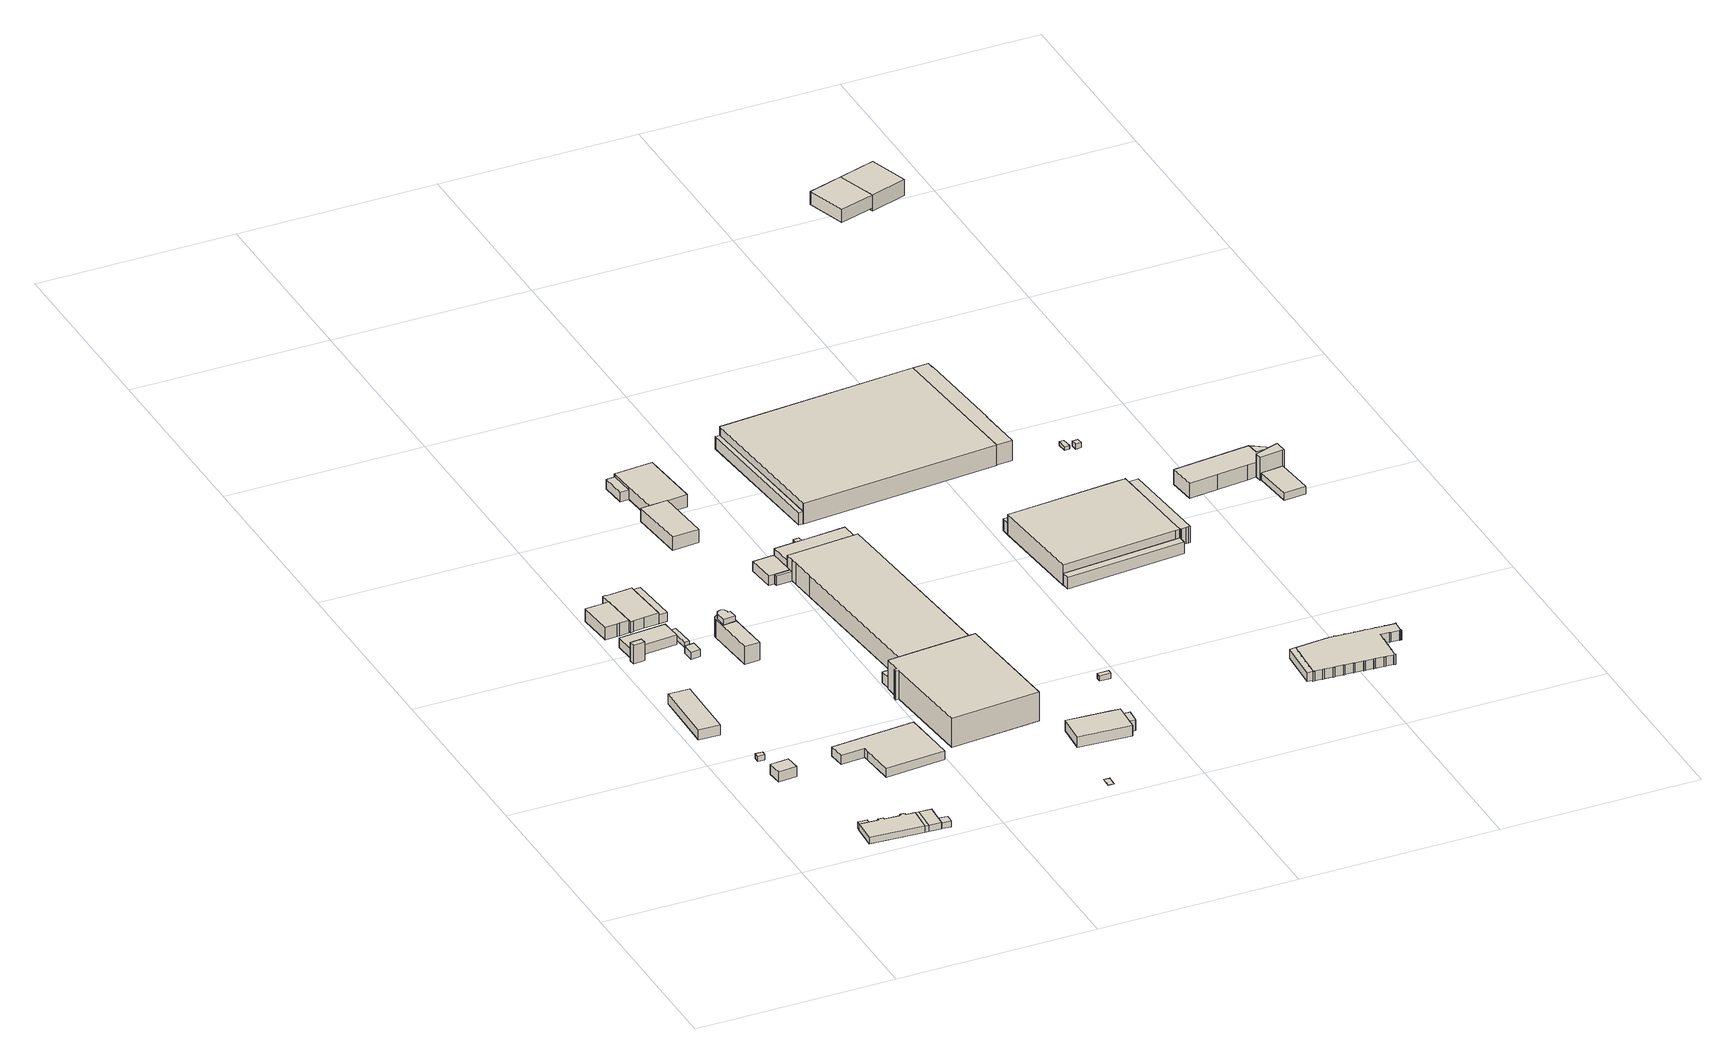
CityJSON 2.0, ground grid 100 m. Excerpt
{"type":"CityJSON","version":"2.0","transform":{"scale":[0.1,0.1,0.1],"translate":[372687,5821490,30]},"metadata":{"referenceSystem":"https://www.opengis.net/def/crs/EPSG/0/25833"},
"CityObjects":{
"building1":{"type":"Building","attributes":{"Gemeindeschluessel":"11000005","BezugspunktDach":"2200","function":"31001_2463","measuredHeight":5.26,"storeysAboveGround":1},"address":[{"country":"Germany","locality":"Berlin","thoroughfareNumber":"11 (2)","thoroughfareName":"An der Spitze"}],"geometry":[{"type":"Solid","lod":"1","boundaries":[[[[0,1,2,3]],[[4,5,6,7]],[[4,7,3,2]],[[5,4,2,1]],[[6,5,1,0]],[[7,6,0,3]]]]}]},
"building2":{"type":"Building","attributes":{"Gemeindeschluessel":"11000005","BezugspunktDach":"2200","function":"31001_2520","measuredHeight":2.74,"storeysAboveGround":1},"address":[{"country":"Germany","locality":"Berlin","thoroughfareNumber":"9 (4)","thoroughfareName":"An der Spitze"}],"geometry":[{"type":"Solid","lod":"1","boundaries":[[[[8,9,10,11]],[[12,13,14,15]],[[12,15,11,10]],[[13,12,10,9]],[[14,13,9,8]],[[15,14,8,11]]]]}]},
"building3":{"type":"Building","attributes":{"Gemeindeschluessel":"11000005","BezugspunktDach":"2200","function":"31001_2463","measuredHeight":5.97,"storeysAboveGround":1},"address":[{"country":"Germany","locality":"Berlin","thoroughfareNumber":"9 (1)","thoroughfareName":"An der Spitze"}],"geometry":[{"type":"Solid","lod":"1","boundaries":[[[[16,17,18,19,20]],[[21,22,23,24,25]],[[21,25,20,19]],[[22,21,19,18]],[[23,22,18,17]],[[24,23,17,16]],[[25,24,16,20]]]]}]},
"building4":{"type":"Building","attributes":{"Gemeindeschluessel":"11000005","BezugspunktDach":"2200","function":"31001_2081","measuredHeight":3.27,"storeysAboveGround":1},"address":[{"country":"Germany","locality":"Berlin","thoroughfareNumber":"666","thoroughfareName":"Heerstraße"}],"geometry":[{"type":"Solid","lod":"1","boundaries":[[[[26,27,28,29,30,31,32,33,34,35,36,37,38,39,40,41]],[[42,43,44,45,46,47,48,49,50,51,52,53,54,55,56,57]],[[42,57,41,40]],[[43,42,40,39]],[[44,43,39,38]],[[45,44,38,37]],[[46,45,37,36]],[[47,46,36,35]],[[48,47,35,34]],[[49,48,34,33]],[[50,49,33,32]],[[51,50,32,31]],[[52,51,31,30]],[[53,52,30,29]],[[54,53,29,28]],[[55,54,28,27]],[[56,55,27,26]],[[57,56,26,41]]]]}]},
"building5":{"type":"Building","attributes":{"Gemeindeschluessel":"11000005","BezugspunktDach":"2200","function":"51009_1610","measuredHeight":3.27,"storeysAboveGround":0},"address":[{"country":"Germany","locality":"Berlin"}],"geometry":[{"type":"Solid","lod":"1","boundaries":[[[[58,26,27,28,29,30,31,32,33,34,35,36,37,38,39,59,60,61,62,40,41]],[[42,63,64,65,66,43,44,45,46,47,48,49,50,51,52,53,54,55,56,67,57]],[[42,57,41,40]],[[63,42,40,62]],[[64,63,62,61]],[[65,64,61,60]],[[66,65,60,59]],[[43,66,59,39]],[[44,43,39,38]],[[45,44,38,37]],[[46,45,37,36]],[[47,46,36,35]],[[48,47,35,34]],[[49,48,34,33]],[[50,49,33,32]],[[51,50,32,31]],[[52,51,31,30]],[[53,52,30,29]],[[54,53,29,28]],[[55,54,28,27]],[[56,55,27,26]],[[67,56,26,58]],[[57,67,58,41]]]]}]},
"building6":{"type":"Building","attributes":{"Gemeindeschluessel":"11000005","BezugspunktDach":"2200","function":"51009_1610","measuredHeight":9.81,"storeysAboveGround":0},"address":[{"country":"Germany","locality":"Berlin"}],"geometry":[{"type":"Solid","lod":"1","boundaries":[[[[68,69,70,71]],[[72,73,74,75]],[[72,75,71,70]],[[73,72,70,69]],[[74,73,69,68]],[[75,74,68,71]]]]}]},
"building7":{"type":"Building","attributes":{"Gemeindeschluessel":"11000005","BezugspunktDach":"2200","function":"51009_1610","measuredHeight":3.3,"storeysAboveGround":0},"address":[{"country":"Germany","locality":"Berlin"}],"geometry":[{"type":"Solid","lod":"1","boundaries":[[[[76,77,27,26]],[[55,78,79,56]],[[55,56,26,27]],[[78,55,27,77]],[[79,78,77,76]],[[56,79,76,26]]]]}]},
"building8":{"type":"Building","attributes":{"Gemeindeschluessel":"11000005","BezugspunktDach":"2200","function":"31001_2141","measuredHeight":3.3,"storeysAboveGround":1},"address":[{"country":"Germany","locality":"Berlin","thoroughfareNumber":"666 (1)","thoroughfareName":"Heerstraße"}],"geometry":[{"type":"Solid","lod":"1","boundaries":[[[[80,81,77,76]],[[78,82,83,79]],[[78,79,76,77]],[[82,78,77,81]],[[83,82,81,80]],[[79,83,80,76]]]]}]},
"building9":{"type":"Building","attributes":{"Gemeindeschluessel":"11000005","BezugspunktDach":"2200","function":"31001_2080","measuredHeight":3.04,"storeysAboveGround":1},"address":[{"country":"Germany","locality":"Berlin","thoroughfareNumber":"666 (2)","thoroughfareName":"Heerstraße"}],"geometry":[{"type":"Solid","lod":"1","boundaries":[[[[84,85,86,87]],[[88,89,90,91]],[[88,91,87,86]],[[89,88,86,85]],[[90,89,85,84]],[[91,90,84,87]]]]}]},
"building10":{"type":"Building","attributes":{"Gemeindeschluessel":"11000005","BezugspunktDach":"2200","function":"51009_1610","measuredHeight":7.54,"storeysAboveGround":0},"address":[{"country":"Germany","locality":"Berlin"}],"geometry":[{"type":"Solid","lod":"1","boundaries":[[[[92,93,94,95,96,97,98,99]],[[100,101,102,103,104,105,106,107]],[[100,107,99,98]],[[101,100,98,97]],[[102,101,97,96]],[[103,102,96,95]],[[104,103,95,94]],[[105,104,94,93]],[[106,105,93,92]],[[107,106,92,99]]]]}]},
"building11":{"type":"Building","attributes":{"Gemeindeschluessel":"11000005","BezugspunktDach":"2200","function":"31001_2100","measuredHeight":5.57,"storeysAboveGround":1},"address":[{"country":"Germany","locality":"Berlin","thoroughfareNumber":"33 (13)","thoroughfareName":"Am Zeppelinpark"}],"geometry":[{"type":"Solid","lod":"1","boundaries":[[[[108,109,110,111,112]],[[113,114,115,116,117]],[[113,117,112,111]],[[114,113,111,110]],[[115,114,110,109]],[[116,115,109,108]],[[117,116,108,112]]]]}]},
"building12":{"type":"Building","attributes":{"Gemeindeschluessel":"11000005","BezugspunktDach":"2200","function":"31001_2100","measuredHeight":3.74,"storeysAboveGround":1},"address":[{"country":"Germany","locality":"Berlin","thoroughfareNumber":"33 (1)","thoroughfareName":"Am Zeppelinpark"}],"geometry":[{"type":"Solid","lod":"1","boundaries":[[[[118,119,120,121]],[[122,123,124,125]],[[122,125,121,120]],[[123,122,120,119]],[[124,123,119,118]],[[125,124,118,121]]]]}]},
"building13":{"type":"Building","attributes":{"Gemeindeschluessel":"11000005","BezugspunktDach":"2200","function":"31001_2143","measuredHeight":6.72,"storeysAboveGround":1},"address":[{"country":"Germany","locality":"Berlin","thoroughfareNumber":"33 (2)","thoroughfareName":"Am Zeppelinpark"}],"geometry":[{"type":"Solid","lod":"1","boundaries":[[[[126,127,128,129,130,131,132,133,134,135,136,137]],[[138,139,140,141,142,143,144,145,146,147,148,149]],[[138,149,137,136]],[[139,138,136,135]],[[140,139,135,134]],[[141,140,134,133]],[[142,141,133,132]],[[143,142,132,131]],[[144,143,131,130]],[[145,144,130,129]],[[146,145,129,128]],[[147,146,128,127]],[[148,147,127,126]],[[149,148,126,137]]]]}]},
"building14":{"type":"Building","attributes":{"Gemeindeschluessel":"11000005","BezugspunktDach":"2200","function":"31001_2100","measuredHeight":2.85,"storeysAboveGround":1},"address":[{"country":"Germany","locality":"Berlin","thoroughfareNumber":"33 (7)","thoroughfareName":"Am Zeppelinpark"}],"geometry":[{"type":"Solid","lod":"1","boundaries":[[[[150,151,152,153]],[[154,155,156,157]],[[154,157,153,152]],[[155,154,152,151]],[[156,155,151,150]],[[157,156,150,153]]]]}]},
"building15":{"type":"Building","attributes":{"Gemeindeschluessel":"11000005","BezugspunktDach":"2200","function":"31001_2120","measuredHeight":4.64,"storeysAboveGround":1},"address":[{"country":"Germany","locality":"Berlin","thoroughfareNumber":"180","thoroughfareName":"Nennhauser Damm"}],"geometry":[{"type":"Solid","lod":"1","boundaries":[[[[158,159,160,161,162,163,164,165]],[[166,167,168,169,170,171,172,173]],[[166,173,165,164]],[[167,166,164,163]],[[168,167,163,162]],[[169,168,162,161]],[[170,169,161,160]],[[171,170,160,159]],[[172,171,159,158]],[[173,172,158,165]]]]}]},
"building16":{"type":"Building","attributes":{"Gemeindeschluessel":"11000005","BezugspunktDach":"2200","function":"51009_1610","measuredHeight":4.72,"storeysAboveGround":0},"address":[{"country":"Germany","locality":"Berlin"}],"geometry":[{"type":"Solid","lod":"1","boundaries":[[[[174,175,176,177]],[[178,179,142,141]],[[178,141,177,176]],[[179,178,176,175]],[[142,179,175,174]],[[141,142,174,177]]]]}]},
"building17":{"type":"Building","attributes":{"Gemeindeschluessel":"11000005","function":"31001_9998"},"address":[{"country":"Germany","locality":"Berlin","thoroughfareNumber":"27","thoroughfareName":"Am Zeppelinpark"}],"children":["building17-1","building17-2"]},
"building17-1":{"type":"BuildingPart","attributes":{"BezugspunktDach":"2200","measuredHeight":12.29,"storeysAboveGround":4},"parents":["building17"],"geometry":[{"type":"MultiSurface","lod":"1","boundaries":[[[180,181,182,183,184,185,186,187,188,189,190,191,192,193,194,195,196,197,198]],[[199,200,201,202,203,204,205,206,207,208,209,210,211,212,213,214,215,216,217]],[[218,219,220,217,198,197]],[[200,221,219,197,196]],[[222,221,196,195]],[[223,222,195,194]],[[224,223,194,193]],[[225,224,203,193,192]],[[226,225,227,192,191]],[[228,226,191,190]],[[229,228,190,189]],[[230,231,229,232,189,188]],[[233,231,188,187]],[[234,233,187,186]],[[235,234,186,185]],[[212,236,235,185,184]],[[237,236,184,183]],[[238,237,239,183,182]],[[215,240,238,241,182,181]],[[242,240,215,181,180]],[[220,242,216,180,198]],[[199,217,220,219,218]],[[199,219,221,200]],[[201,200,221,222]],[[202,201,222,223]],[[203,202,223,224]],[[204,203,224,225]],[[243,205,204,227,225,226]],[[206,205,244,226,228]],[[207,206,245,228,229]],[[208,207,232,229,231,230]],[[209,208,246,231,233]],[[210,209,233,234]],[[211,210,234,235]],[[211,247,235,236,212]],[[213,212,236,237]],[[214,213,239,237,238]],[[214,241,238,240,215]],[[216,215,240,242]],[[217,216,242,220]]]}]},
"building17-2":{"type":"BuildingPart","attributes":{"BezugspunktDach":"2200","measuredHeight":9.55,"storeysAboveGround":4},"parents":["building17"],"geometry":[{"type":"MultiSurface","lod":"1","boundaries":[[[248,249,250,251,252,253,254,255,256,257,258,259,260,261,262,263,264,265,266,267,268,269,270],[240,242,220,219,221,222,223,224,225,226,228,229,231,233,234,235,236,237,238]],[[271,272,273,274,275,276,277,278,279,280,281,282,283,284,285,286,287,288,289,290,291,292,293],[213,212,211,210,209,208,207,206,205,204,203,202,201,200,199,217,216,215,214]],[[271,293,270,269]],[[272,271,269,268]],[[273,272,268,267]],[[274,273,267,266]],[[275,274,266,265]],[[276,275,265,264]],[[277,276,264,263]],[[278,277,263,262]],[[279,278,262,261]],[[280,279,261,260]],[[281,280,260,259]],[[282,281,259,258]],[[283,282,258,257]],[[284,283,257,256]],[[285,284,256,255]],[[286,285,255,254]],[[287,286,254,253]],[[288,287,253,252]],[[289,288,252,251]],[[290,289,251,250]],[[291,290,250,249]],[[292,291,249,248]],[[293,292,248,270]],[[213,214,213,294]],[[212,236,212,211]],[[210,211,235,211,210,295]],[[210,234,210,209]],[[209,296,209,208]],[[205,206,205,226]],[[202,203,202,223]],[[200,201,222,201,200,221]],[[217,199,219,199,217,220]],[[217,220,217,216]],[[216,242,216,215]],[[215,240,215,214]],[[294,213,214,297,238,237]],[[212,213,237,236]],[[211,212,236,235]],[[295,210,211,235,234]],[[209,210,234,233]],[[208,209,296,233,231]],[[207,208,231,229]],[[206,207,229,228]],[[228,226,205,206]],[[204,205,226,225]],[[203,204,225,224]],[[224,223,202,203]],[[201,202,223,222]],[[199,200,221,219]],[[216,217,220,242]],[[215,216,242,240]],[[215,240,238,214]]]}]},
"building18":{"type":"Building","attributes":{"Gemeindeschluessel":"11000005","BezugspunktDach":"2200","function":"51009_1610","measuredHeight":5.64,"storeysAboveGround":0},"address":[{"country":"Germany","locality":"Berlin"}],"geometry":[{"type":"Solid","lod":"1","boundaries":[[[[298,299,300,301]],[[302,303,304,305]],[[302,305,301,300]],[[303,302,300,299]],[[304,303,299,298]],[[305,304,298,301]]]]}]},
"building19":{"type":"Building","attributes":{"Gemeindeschluessel":"11000005","BezugspunktDach":"2200","function":"31001_2143","measuredHeight":15.17,"storeysAboveGround":1},"address":[{"country":"Germany","locality":"Berlin","thoroughfareNumber":"25 (2)","thoroughfareName":"Am Zeppelinpark"}],"geometry":[{"type":"Solid","lod":"1","boundaries":[[[[306,307,308,309,310,311,312,313,314,315]],[[316,317,304,303,318,319,320,321,322,323]],[[316,323,315,314]],[[317,316,314,313]],[[304,317,313,312]],[[303,304,312,311]],[[318,303,311,310]],[[319,318,310,309]],[[320,319,309,308]],[[321,320,308,307]],[[322,321,307,306]],[[323,322,306,315]]]]}]},
"building20":{"type":"Building","attributes":{"Gemeindeschluessel":"11000005","BezugspunktDach":"2200","function":"31001_2030","measuredHeight":6.94,"storeysAboveGround":1},"address":[{"country":"Germany","locality":"Berlin","thoroughfareNumber":"37","thoroughfareName":"Am Zeppelinpark"}],"geometry":[{"type":"Solid","lod":"1","boundaries":[[[[324,325,326,327,328,329]],[[330,331,332,333,334,335]],[[330,335,329,328]],[[331,330,328,327]],[[332,331,327,326]],[[333,332,326,325]],[[334,333,325,324]],[[335,334,324,329]]]]}]},
"building21":{"type":"Building","attributes":{"Gemeindeschluessel":"11000005","BezugspunktDach":"2200","function":"31001_2463","measuredHeight":0.075,"storeysAboveGround":1},"address":[{"country":"Germany","locality":"Berlin","thoroughfareNumber":"175 (1)","thoroughfareName":"Nennhauser Damm"}],"geometry":[{"type":"Solid","lod":"1","boundaries":[[[[336,337,338,339]],[[340,341,342,343]],[[340,343,339,338]],[[341,340,338,337]],[[342,341,337,336]],[[343,342,336,339]]]]}]},
"building22":{"type":"Building","attributes":{"Gemeindeschluessel":"11000005","BezugspunktDach":"2200","function":"51009_1610","measuredHeight":4.91,"storeysAboveGround":0},"address":[{"country":"Germany","locality":"Berlin"}],"geometry":[{"type":"Solid","lod":"1","boundaries":[[[[344,345,346,347]],[[348,349,350,351]],[[348,351,347,346]],[[349,348,346,345]],[[350,349,345,344]],[[351,350,344,347]]]]}]},
"building23":{"type":"Building","attributes":{"Gemeindeschluessel":"11000005","BezugspunktDach":"2200","function":"31001_2143","measuredHeight":6.5,"storeysAboveGround":1},"address":[{"country":"Germany","locality":"Berlin","thoroughfareNumber":"37 (1)","thoroughfareName":"Am Zeppelinpark"}],"geometry":[{"type":"Solid","lod":"1","boundaries":[[[[352,353,354,355,356,357,358,359]],[[360,361,362,363,364,349,348,365]],[[360,365,359,358]],[[361,360,358,357]],[[362,361,357,356]],[[363,362,356,355]],[[364,363,355,354]],[[349,364,354,353]],[[348,349,353,352]],[[365,348,352,359]]]]}]},
"building24":{"type":"Building","attributes":{"Gemeindeschluessel":"11000005","BezugspunktDach":"2200","function":"31001_2143","measuredHeight":11.04,"storeysAboveGround":1},"address":[{"country":"Germany","locality":"Berlin","thoroughfareNumber":"25 (1)","thoroughfareName":"Am Zeppelinpark"}],"geometry":[{"type":"Solid","lod":"1","boundaries":[[[[366,367,368,369,370,371,372,373]],[[374,375,376,377,378,379,380,381]],[[374,381,373,372]],[[375,374,372,371]],[[376,375,371,370]],[[377,376,370,369]],[[378,377,369,368]],[[379,378,368,367]],[[380,379,367,366]],[[381,380,366,373]]]]}]},
"building25":{"type":"Building","attributes":{"Gemeindeschluessel":"11000005","function":"31001_2100"},"address":[{"country":"Germany","locality":"Berlin","thoroughfareNumber":"25","thoroughfareName":"Am Zeppelinpark"}],"children":["building25-1","building25-2","building25-3"]},
"building25-1":{"type":"BuildingPart","attributes":{"BezugspunktDach":"2200","measuredHeight":8.51,"storeysAboveGround":2},"parents":["building25"],"geometry":[{"type":"MultiSurface","lod":"1","boundaries":[[[382,383,384,385,386,387,388]],[[389,390,391,392,393,394,395]],[[389,395,388,387]],[[390,389,387,386]],[[391,390,386,385]],[[392,391,385,384]],[[393,392,384,383]],[[394,393,383,382]],[[396,397,398,382,388]],[[395,394,381,399]],[[399,381,398,397,396]]]}]},
"building25-2":{"type":"BuildingPart","attributes":{"BezugspunktDach":"2200","measuredHeight":5.05,"storeysAboveGround":2},"parents":["building25"],"geometry":[{"type":"MultiSurface","lod":"1","boundaries":[[[400,401,402,397,396,403]],[[399,381,404,405,406,407]],[[399,407,403,396]],[[404,381,397,402]],[[406,405,401,400]],[[407,406,400,403]],[[399,408,396,397,381]],[[404,402,401,405]]]}]},
"building25-3":{"type":"BuildingPart","attributes":{"BezugspunktDach":"2200","measuredHeight":5.05,"storeysAboveGround":2},"parents":["building25"],"geometry":[{"type":"Solid","lod":"1","boundaries":[[[[409,410,402,401]],[[404,380,411,405]],[[380,404,402,410]],[[411,380,410,409]],[[405,411,409,401]],[[404,405,401,402]]]]}]},
"building26":{"type":"Building","attributes":{"Gemeindeschluessel":"11000005","BezugspunktDach":"2200","function":"31001_2143","measuredHeight":5.58,"storeysAboveGround":1},"address":[{"country":"Germany","locality":"Berlin","thoroughfareNumber":"174","thoroughfareName":"Nennhauser Damm"}],"geometry":[{"type":"Solid","lod":"1","boundaries":[[[[412,413,414,415,416,417,418,419,420]],[[421,422,423,424,425,426,427,428,429]],[[421,429,420,419]],[[422,421,419,418]],[[423,422,418,417]],[[424,423,417,416]],[[425,424,416,415]],[[426,425,415,414]],[[427,426,414,413]],[[428,427,413,412]],[[429,428,412,420]]]]}]},
"building27":{"type":"Building","attributes":{"Gemeindeschluessel":"11000005","BezugspunktDach":"2200","function":"51009_1610","measuredHeight":8.23,"storeysAboveGround":0},"address":[{"country":"Germany","locality":"Berlin"}],"geometry":[{"type":"Solid","lod":"1","boundaries":[[[[387,386,430,431]],[[432,433,434,435]],[[432,435,431,430]],[[433,432,430,386]],[[434,433,386,387]],[[435,434,387,431]]]]}]},
"building28":{"type":"Building","attributes":{"Gemeindeschluessel":"11000005","BezugspunktDach":"2200","function":"31001_2143","measuredHeight":3.23,"storeysAboveGround":1},"address":[{"country":"Germany","locality":"Berlin","thoroughfareNumber":"174 (1)","thoroughfareName":"Nennhauser Damm"}],"geometry":[{"type":"Solid","lod":"1","boundaries":[[[[436,437,438,439]],[[440,441,423,422]],[[440,422,439,438]],[[441,440,438,437]],[[423,441,437,436]],[[422,423,436,439]]]]}]},
"building29":{"type":"Building","attributes":{"Gemeindeschluessel":"11000005","BezugspunktDach":"2200","function":"51009_1611","measuredHeight":3.28,"storeysAboveGround":0},"address":[{"country":"Germany","locality":"Berlin"}],"geometry":[{"type":"Solid","lod":"1","boundaries":[[[[442,443,444,445,446]],[[441,447,448,424,423]],[[441,423,446,445]],[[447,441,445,444]],[[448,447,444,443]],[[424,448,443,442]],[[423,424,442,446]]]]}]},
"building30":{"type":"Building","attributes":{"Gemeindeschluessel":"11000005","BezugspunktDach":"2200","function":"51009_1610","measuredHeight":5.65,"storeysAboveGround":0},"address":[{"country":"Germany","locality":"Berlin"}],"geometry":[{"type":"Solid","lod":"1","boundaries":[[[[449,450,414,413]],[[451,452,453,454]],[[451,454,413,414]],[[452,451,414,450]],[[453,452,450,449]],[[454,453,449,413]]]]}]},
"building31":{"type":"Building","attributes":{"Gemeindeschluessel":"11000005","BezugspunktDach":"2200","function":"51009_1610","measuredHeight":6.48,"storeysAboveGround":0},"address":[{"country":"Germany","locality":"Berlin"}],"geometry":[{"type":"Solid","lod":"1","boundaries":[[[[455,456,457,458]],[[459,460,461,462]],[[459,462,458,457]],[[460,459,457,456]],[[461,460,456,455]],[[462,461,455,458]]]]}]},
"building32":{"type":"Building","attributes":{"Gemeindeschluessel":"11000005","BezugspunktDach":"2200","function":"31001_2140","measuredHeight":2.81,"storeysAboveGround":1},"address":[{"country":"Germany","locality":"Berlin","thoroughfareNumber":"174 (4)","thoroughfareName":"Nennhauser Damm"}],"geometry":[{"type":"Solid","lod":"1","boundaries":[[[[463,464,465,466]],[[467,468,469,470]],[[467,470,466,465]],[[468,467,465,464]],[[469,468,464,463]],[[470,469,463,466]]]]}]},
"building33":{"type":"Building","attributes":{"Gemeindeschluessel":"11000005","function":"31001_2143"},"address":[{"country":"Germany","locality":"Berlin","thoroughfareNumber":"39","thoroughfareName":"Am Zeppelinpark"}],"children":["building33-1","building33-2"]},
"building33-1":{"type":"BuildingPart","attributes":{"BezugspunktDach":"2200","measuredHeight":10.65,"storeysAboveGround":2},"parents":["building33"],"geometry":[{"type":"Solid","lod":"1","boundaries":[[[[471,472,473,474,475,476,477,478]],[[479,480,481,482,483,484,485,486]],[[479,486,478,477]],[[480,479,477,476]],[[481,480,476,475]],[[482,481,475,474]],[[483,482,474,473]],[[484,483,473,472]],[[485,484,472,471]],[[486,485,471,478]]]]}]},
"building33-2":{"type":"BuildingPart","attributes":{"BezugspunktDach":"2200","measuredHeight":10.75,"storeysAboveGround":2},"parents":["building33"],"geometry":[{"type":"MultiSurface","lod":"1","boundaries":[[[487,488,489,490,491,492,493,494]],[[495,496,497,498,499,500,460,459]],[[495,459,494,493]],[[496,495,493,492]],[[497,496,492,491]],[[471,478,501,491,490]],[[498,497,486,485]],[[499,498,490,489]],[[500,499,489,488]],[[460,500,488,487]],[[459,460,487,494]],[[485,486,501,478,471]]]}]},
"building34":{"type":"Building","attributes":{"Gemeindeschluessel":"11000005","BezugspunktDach":"2200","function":"51009_1610","measuredHeight":6.09,"storeysAboveGround":0},"address":[{"country":"Germany","locality":"Berlin"}],"geometry":[{"type":"Solid","lod":"1","boundaries":[[[[502,503,504,505,506,507,508]],[[509,510,511,512,513,514,515]],[[509,515,508,507]],[[510,509,507,506]],[[511,510,506,505]],[[512,511,505,504]],[[513,512,504,503]],[[514,513,503,502]],[[515,514,502,508]]]]}]},
"building35":{"type":"Building","attributes":{"Gemeindeschluessel":"11000005","BezugspunktDach":"2200","function":"51009_1610","measuredHeight":4.62,"storeysAboveGround":0},"address":[{"country":"Germany","locality":"Berlin"}],"geometry":[{"type":"Solid","lod":"1","boundaries":[[[[516,517,518,519,520,521,522,523,524,525,526,527,528,529,530,531,532,533,534,535,536,537,538]],[[539,540,541,542,543,544,545,546,547,548,549,550,551,552,553,554,555,556,557,558,559,560,561]],[[539,561,538,537]],[[540,539,537,536]],[[541,540,536,535]],[[542,541,535,534]],[[543,542,534,533]],[[544,543,533,532]],[[545,544,532,531]],[[546,545,531,530]],[[547,546,530,529]],[[548,547,529,528]],[[549,548,528,527]],[[550,549,527,526]],[[551,550,526,525]],[[552,551,525,524]],[[553,552,524,523]],[[554,553,523,522]],[[555,554,522,521]],[[556,555,521,520]],[[557,556,520,519]],[[558,557,519,518]],[[559,558,518,517]],[[560,559,517,516]],[[561,560,516,538]]]]}]},
"building36":{"type":"Building","attributes":{"Gemeindeschluessel":"11000005","function":"31001_2143"},"address":[{"country":"Germany","locality":"Berlin","thoroughfareNumber":"23","thoroughfareName":"Am Zeppelinpark"}],"children":["building36-1","building36-2"]},
"building36-1":{"type":"BuildingPart","attributes":{"BezugspunktDach":"2200","measuredHeight":8.59,"storeysAboveGround":2},"parents":["building36"],"geometry":[{"type":"MultiSurface","lod":"1","boundaries":[[[562,563,564,565,566,567,568]],[[569,570,571,572,573,574,575]],[[569,575,568,567]],[[570,569,567,566]],[[571,570,566,565]],[[572,571,565,564]],[[573,572,564,563]],[[574,573,563,562]],[[575,574,576,562,568]]]}]},
"building36-2":{"type":"BuildingPart","attributes":{"BezugspunktDach":"2200","measuredHeight":10.77,"storeysAboveGround":2},"parents":["building36"],"geometry":[{"type":"MultiSurface","lod":"1","boundaries":[[[577,578,579,580,581,582,583,584,585,586,587,588,589]],[[590,591,592,575,574,593,594,595,596,597,598,599,600]],[[590,600,589,588]],[[591,590,588,587]],[[592,591,587,586]],[[575,592,586,585]],[[562,568,575,574,575,585,584]],[[593,574,584,583]],[[594,593,583,582]],[[595,594,582,581]],[[596,595,581,580]],[[597,596,580,579]],[[598,597,579,578]],[[599,598,578,577]],[[600,599,577,589]],[[574,575,568,562]]]}]},
"building37":{"type":"Building","attributes":{"Gemeindeschluessel":"11000005","BezugspunktDach":"2200","function":"51009_1610","measuredHeight":6.26,"storeysAboveGround":0},"address":[{"country":"Germany","locality":"Berlin"}],"geometry":[{"type":"Solid","lod":"1","boundaries":[[[[601,602,603,604,605,606,607]],[[608,609,592,591,590,600,610]],[[608,610,607,606]],[[609,608,606,605]],[[592,609,605,604]],[[591,592,604,603]],[[590,591,603,602]],[[600,590,602,601]],[[610,600,601,607]]]]}]},
"building38":{"type":"Building","attributes":{"Gemeindeschluessel":"11000005","BezugspunktDach":"2200","function":"31001_2054","measuredHeight":5.06,"storeysAboveGround":1},"address":[{"country":"Germany","locality":"Berlin","thoroughfareNumber":"170","thoroughfareName":"Nennhauser Damm"}],"geometry":[{"type":"Solid","lod":"1","boundaries":[[[[611,612,613,614,615,616,617,618,619,620,621,622,623,624,625,626,627,628,629,630,631,632,633,634,635,636,637,638,639,640,641,642,643,644,645,646,647,648,649,650,651,652,653,654,655,656,657,658,659,660,661,662,663,664,665,666,667,668,669,670,671,672,673,674,675,676,677,678,679,680,681,682,683,684,685,686,687,688,689,690,691,692,693,694,695,696,697,698,699,700,701,702,535,534,533,532,531,530,529,528,527,526,525,524,523,522,521,520,519,518,517,516,703]],[[704,705,706,707,708,709,710,711,712,713,714,715,716,717,718,719,720,721,722,723,724,725,726,727,728,729,730,731,732,733,734,735,736,737,738,739,740,741,742,743,744,745,746,747,748,749,750,751,752,753,754,755,756,757,758,759,760,761,762,763,764,765,766,767,768,769,770,771,772,773,774,775,776,777,778,779,780,781,782,783,784,785,786,787,788,789,790,791,792,793,794,795,796,797,798,799,800,801,802,803,804,805,806,807,808,809,810,811,812,813,814,815,816]],[[704,816,703,516]],[[705,704,516,517]],[[706,705,517,518]],[[707,706,518,519]],[[708,707,519,520]],[[709,708,520,521]],[[710,709,521,522]],[[711,710,522,523]],[[712,711,523,524]],[[713,712,524,525]],[[714,713,525,526]],[[715,714,526,527]],[[716,715,527,528]],[[717,716,528,529]],[[718,717,529,530]],[[719,718,530,531]],[[720,719,531,532]],[[721,720,532,533]],[[722,721,533,534]],[[723,722,534,535]],[[724,723,535,702]],[[725,724,702,701]],[[726,725,701,700]],[[727,726,700,699]],[[728,727,699,698]],[[729,728,698,697]],[[730,729,697,696]],[[731,730,696,695]],[[732,731,695,694]],[[733,732,694,693]],[[734,733,693,692]],[[735,734,692,691]],[[736,735,691,690]],[[737,736,690,689]],[[738,737,689,688]],[[739,738,688,687]],[[740,739,687,686]],[[741,740,686,685]],[[742,741,685,684]],[[743,742,684,683]],[[744,743,683,682]],[[745,744,682,681]],[[746,745,681,680]],[[747,746,680,679]],[[748,747,679,678]],[[749,748,678,677]],[[750,749,677,676]],[[751,750,676,675]],[[752,751,675,674]],[[753,752,674,673]],[[754,753,673,672]],[[755,754,672,671]],[[756,755,671,670]],[[757,756,670,669]],[[758,757,669,668]],[[759,758,668,667]],[[760,759,667,666]],[[761,760,666,665]],[[762,761,665,664]],[[763,762,664,663]],[[764,763,663,662]],[[765,764,662,661]],[[766,765,661,660]],[[767,766,660,659]],[[768,767,659,658]],[[769,768,658,657]],[[770,769,657,656]],[[771,770,656,655]],[[772,771,655,654]],[[773,772,654,653]],[[774,773,653,652]],[[775,774,652,651]],[[776,775,651,650]],[[777,776,650,649]],[[778,777,649,648]],[[779,778,648,647]],[[780,779,647,646]],[[781,780,646,645]],[[782,781,645,644]],[[783,782,644,643]],[[784,783,643,642]],[[785,784,642,641]],[[786,785,641,640]],[[787,786,640,639]],[[788,787,639,638]],[[789,788,638,637]],[[790,789,637,636]],[[791,790,636,635]],[[792,791,635,634]],[[793,792,634,633]],[[794,793,633,632]],[[795,794,632,631]],[[796,795,631,630]],[[797,796,630,629]],[[798,797,629,628]],[[799,798,628,627]],[[800,799,627,626]],[[801,800,626,625]],[[802,801,625,624]],[[803,802,624,623]],[[804,803,623,622]],[[805,804,622,621]],[[806,805,621,620]],[[807,806,620,619]],[[808,807,619,618]],[[809,808,618,617]],[[810,809,617,616]],[[811,810,616,615]],[[812,811,615,614]],[[813,812,614,613]],[[814,813,613,612]],[[815,814,612,611]],[[816,815,611,703]]]]}]},
"building39":{"type":"Building","attributes":{"Gemeindeschluessel":"11000005","BezugspunktDach":"2200","function":"51009_1610","measuredHeight":6.36,"storeysAboveGround":0},"address":[{"country":"Germany","locality":"Berlin"}],"geometry":[{"type":"Solid","lod":"1","boundaries":[[[[817,818,819,820]],[[821,822,482,481]],[[821,481,820,819]],[[822,821,819,818]],[[482,822,818,817]],[[481,482,817,820]]]]}]},
"building40":{"type":"Building","attributes":{"Gemeindeschluessel":"11000005","BezugspunktDach":"2200","function":"31001_2140","measuredHeight":1.88,"storeysAboveGround":1},"address":[{"country":"Germany","locality":"Berlin","thoroughfareNumber":"39 (1)","thoroughfareName":"Am Zeppelinpark"}],"geometry":[{"type":"Solid","lod":"1","boundaries":[[[[823,824,825,826]],[[827,828,829,830]],[[827,830,826,825]],[[828,827,825,824]],[[829,828,824,823]],[[830,829,823,826]]]]}]},
"building41":{"type":"Building","attributes":{"Gemeindeschluessel":"11000005","BezugspunktDach":"2200","function":"31001_2520","measuredHeight":2.72,"storeysAboveGround":1},"address":[{"country":"Germany","locality":"Berlin","thoroughfareNumber":"39 (5)","thoroughfareName":"Am Zeppelinpark"}],"geometry":[{"type":"Solid","lod":"1","boundaries":[[[[831,832,833,834]],[[835,836,837,838]],[[835,838,834,833]],[[836,835,833,832]],[[837,836,832,831]],[[838,837,831,834]]]]}]},
"building42":{"type":"Building","attributes":{"Gemeindeschluessel":"11000005","function":"31001_2020"},"address":[{"country":"Germany","locality":"Berlin","thoroughfareNumber":"19, 21","thoroughfareName":"Am Zeppelinpark"}],"children":["building42-1","building42-2","building42-3","building42-4"]},
"building42-1":{"type":"BuildingPart","attributes":{"BezugspunktDach":"2200","measuredHeight":4.48,"storeysAboveGround":3},"parents":["building42"],"geometry":[{"type":"Solid","lod":"1","boundaries":[[[[839,840,841,842,843]],[[844,845,846,847,848]],[[846,845,841,840]],[[847,846,840,839]],[[848,847,839,843]],[[844,848,843,842]],[[845,844,842,841]]]]}]},
"building42-2":{"type":"BuildingPart","attributes":{"BezugspunktDach":"2200","measuredHeight":12.3,"storeysAboveGround":3},"parents":["building42"],"geometry":[{"type":"MultiSurface","lod":"1","boundaries":[[[849,850,851,852,853,854]],[[855,856,857,845,858,859]],[[860,861,859,855,859,854,853]],[[856,855,853,852]],[[857,856,852,851]],[[845,857,851,850]],[[858,845,844,848,843,842,841,850,849]],[[859,858,849,854]],[[855,859,861,860]],[[843,848,844,842]],[[841,842,844,845]]]}]},
"building42-3":{"type":"BuildingPart","attributes":{"BezugspunktDach":"2200","measuredHeight":7.83,"storeysAboveGround":3},"parents":["building42"],"geometry":[{"type":"Solid","lod":"1","boundaries":[[[[862,863,864,861,860,865,866,867,868]],[[869,870,871,855,859,872,873,874,875]],[[869,875,868,867]],[[855,871,865,860]],[[872,859,861,864]],[[873,872,864,863]],[[874,873,863,862]],[[875,874,862,868]],[[867,866,870,869]],[[871,870,866,865]],[[859,855,860,861]]]]}]},
"building42-4":{"type":"BuildingPart","attributes":{"BezugspunktDach":"2200","measuredHeight":7.83,"storeysAboveGround":3},"parents":["building42"],"geometry":[{"type":"Solid","lod":"1","boundaries":[[[[866,865,867]],[[871,870,869]],[[871,869,867,865]],[[870,871,865,866]],[[870,866,867,869]]]]}]},
"building43":{"type":"Building","attributes":{"Gemeindeschluessel":"11000005","function":"31001_2111"},"address":[{"country":"Germany","locality":"Berlin","thoroughfareNumber":"51","thoroughfareName":"Am Zeppelinpark"}],"children":["building43-1","building43-2"]},
"building43-1":{"type":"BuildingPart","attributes":{"BezugspunktDach":"2200","measuredHeight":8.49,"storeysAboveGround":2},"parents":["building43"],"geometry":[{"type":"MultiSurface","lod":"1","boundaries":[[[876,877,878,879]],[[880,881,882,883]],[[880,883,879,878]],[[881,880,878,877]],[[882,881,877,876]],[[883,882,884,885]],[[885,884,876,879]]]}]},
"building43-2":{"type":"BuildingPart","attributes":{"BezugspunktDach":"2200","measuredHeight":6.9,"storeysAboveGround":2},"parents":["building43"],"geometry":[{"type":"Solid","lod":"1","boundaries":[[[[886,876,879,887]],[[885,884,888,889]],[[885,889,887,879]],[[888,884,876,886]],[[889,888,886,887]],[[885,879,876,884]]]]}]}
},
"vertices":[
[212,696,84],[305,704,84],[299,779,84],[206,772,84],[299,779,31],[305,704,31],[212,696,31],[206,772,31],
[238,897,56],[238,922,56],[203,923,56],[202,898,56],[203,923,29],[238,922,29],[238,897,29],[202,898,29],
[149,1181,77],[155,1516,77],[102,1518,77],[48,1520,77],[42,1184,77],[48,1520,24],[102,1518,24],[155,1516,24],[149,1181,24],[42,1184,24],
[618,12,76],[627,135,76],[582,138,76],[583,147,76],[576,147,76],[576,151,76],[563,152,76],[563,148,76],[556,149,76],[555,140,76],[478,145,76],[478,154,76],[451,156,76],[451,147,76],[357,153,76],[349,30,76],[357,153,43],[451,147,43],[451,156,43],[478,154,43],[478,145,43],[555,140,43],[556,149,43],[563,148,43],[563,152,43],[576,151,43],[576,147,43],[583,147,43],[582,138,43],[627,135,43],[618,12,43],[349,30,43],
[472,22,76],[404,150,76],[405,170,76],[359,173,76],[358,153,76],[358,153,43],[359,173,43],[405,170,43],[404,150,43],[472,22,43],
[52,1894,121],[110,1899,121],[107,1928,121],[49,1923,121],[107,1928,23],[110,1899,23],[52,1894,23],[49,1923,23],
[636,11,76],[645,134,76],[645,134,43],[636,11,43],
[698,7,76],[706,130,76],[706,130,43],[698,7,43],
[746,5,73],[749,49,73],[705,52,73],[702,8,73],[705,52,43],[749,49,43],[746,5,43],[702,8,43],
[24,2132,90],[85,2137,90],[98,2138,90],[145,2142,90],[130,2323,90],[70,2319,90],[57,2318,90],[9,2314,90],[57,2318,23],[70,2319,23],[130,2323,23],[145,2142,23],[98,2138,23],[85,2137,23],[24,2132,23],[9,2314,23],
[62,1943,73],[299,1963,73],[295,2016,73],[290,2068,73],[53,2049,73],[290,2068,23],[295,2016,23],[299,1963,23],[62,1943,23],[53,2049,23],
[303,1820,61],[351,1823,61],[347,1884,61],[299,1880,61],[347,1884,23],[351,1823,23],[303,1820,23],[299,1880,23],
[132,2384,81],[137,2324,81],[152,2138,81],[166,2140,81],[166,2143,81],[225,2148,81],[299,2155,81],[279,2399,81],[205,2393,81],[145,2388,81],[145,2392,81],[131,2391,81],[145,2392,24],[145,2388,24],[205,2393,24],[279,2399,24],[299,2155,24],[225,2148,24],[166,2143,24],[166,2140,24],[152,2138,24],[137,2324,24],[132,2384,24],[131,2391,24],
[319,1923,51],[343,1925,51],[334,2047,51],[310,2045,51],[334,2047,23],[343,1925,23],[319,1923,23],[310,2045,23],
[527,706,82],[648,717,82],[650,689,82],[665,520,82],[967,546,82],[950,743,82],[943,827,82],[520,791,82],[943,827,35],[950,743,35],[967,546,35],[665,520,35],[650,689,35],[648,717,35],[527,706,35],[520,791,35],
[299,2155,71],[343,2158,71],[324,2402,71],[279,2399,71],[324,2402,24],[343,2158,24],
[496,1883,148],[555,1889,148],[551,1934,148],[539,1933,148],[538,1941,148],[537,1946,148],[535,1951,148],[532,1955,148],[528,1958,148],[523,1961,148],[518,1962,148],[513,1962,148],[508,1961,148],[503,1959,148],[499,1956,148],[496,1952,148],[493,1948,148],[492,1943,148],[491,1938,148],[492,1943,25],[493,1948,25],[496,1952,25],[499,1956,25],[503,1959,25],[508,1961,25],[513,1962,25],[518,1962,25],[523,1961,25],[528,1958,25],[532,1955,25],[535,1951,25],[537,1946,25],[538,1941,25],[539,1933,25],[551,1934,25],[555,1889,25],[496,1883,25],[491,1938,25],[492,1943,71],[492,1943,120],[491,1938,120],[493,1948,120],[496,1952,120],[499,1956,120],[503,1959,120],[508,1961,120],[513,1962,120],[508,1961,71],[518,1962,120],[523,1961,120],[528,1958,66],[528,1958,120],[523,1961,80],[532,1955,120],[535,1951,120],[537,1946,120],[538,1941,120],[539,1933,120],[551,1934,120],[539,1933,115],[555,1889,120],[551,1934,72],[496,1883,120],[513,1962,86],[513,1962,99],[518,1962,88],[528,1958,119],[537,1946,64],
[502,1674,120],[578,1680,120],[556,1940,120],[551,1939,120],[550,1944,120],[549,1950,120],[546,1955,120],[543,1960,120],[539,1965,120],[534,1968,120],[529,1971,120],[523,1973,120],[518,1974,120],[512,1974,120],[506,1973,120],[500,1971,120],[495,1968,120],[491,1964,120],[487,1960,120],[484,1955,120],[481,1950,120],[480,1944,120],[480,1938,120],[480,1944,25],[481,1950,25],[484,1955,25],[487,1960,25],[491,1964,25],[495,1968,25],[500,1971,25],[506,1973,25],[512,1974,25],[518,1974,25],[523,1973,25],[529,1971,25],[534,1968,25],[539,1965,25],[543,1960,25],[546,1955,25],[549,1950,25],[550,1944,25],[551,1939,25],[556,1940,25],[578,1680,25],[502,1674,25],[480,1938,25],[539,1933,87],[535,1951,48],[532,1955,77],[551,1934,64],
[996,1203,89],[1079,1210,89],[1074,1269,89],[991,1262,89],[1074,1269,33],[1079,1210,33],[996,1203,33],[991,1262,33],
[985,1103,185],[1000,1104,185],[1041,630,185],[1493,669,185],[1444,1241,185],[1079,1210,185],[996,1203,185],[992,1202,185],[998,1121,185],[984,1120,185],[998,1121,33],[992,1202,33],[1444,1241,33],[1493,669,33],[1041,630,33],[1000,1104,33],[985,1103,33],[984,1120,33],
[621,2695,93],[756,2706,93],[732,2990,93],[642,2982,93],[642,2983,93],[596,2979,93],[642,2983,23],[642,2982,23],[732,2990,23],[756,2706,23],[621,2695,23],[596,2979,23],
[1560,18,47],[1564,71,47],[1535,72,47],[1532,20,47],[1535,72,46],[1564,71,46],[1560,18,46],[1532,20,46],
[582,3165,74],[626,3169,74],[616,3298,74],[571,3294,74],[616,3298,25],[626,3169,25],[582,3165,25],[571,3294,25],
[616,3298,90],[626,3169,90],[642,2983,90],[642,2982,90],[732,2990,90],[836,2999,90],[809,3315,90],[615,3299,90],[809,3315,25],[836,2999,25],[732,2990,25],[642,2982,25],[642,2983,25],[615,3299,25],
[992,2221,142],[995,2184,142],[1006,2062,142],[1074,1269,142],[1079,1210,142],[1444,1241,142],[1354,2296,142],[988,2265,142],[1354,2296,31],[1444,1241,31],[1079,1210,31],[1074,1269,31],[1006,2062,31],[995,2184,31],[992,2221,31],[988,2265,31],
[988,2265,115],[1354,2296,115],[1351,2332,115],[1344,2412,115],[1120,2393,115],[1091,2391,115],[979,2381,115],[1091,2391,30],[1120,2393,30],[1344,2412,30],[1351,2332,30],[1354,2296,30],[988,2265,30],[979,2381,30],[979,2381,81],[988,2265,81],[988,2265,57],[979,2381,31],
[879,2229,81],[910,2232,81],[991,2238,81],[867,2372,81],[991,2238,31],[910,2232,31],[879,2229,31],[867,2372,31],[979,2381,39],
[912,2214,81],[992,2221,81],[912,2214,31],
[1812,360,98],[1815,400,98],[1820,470,98],[1822,510,98],[1795,512,98],[1705,518,98],[1666,520,98],[1557,528,98],[1547,378,98],[1557,528,42],[1666,520,42],[1705,518,42],[1795,512,42],[1822,510,42],[1820,470,42],[1815,400,42],[1812,360,42],[1547,378,42],
[1118,2417,115],[1089,2415,115],[1118,2417,33],[1120,2393,33],[1091,2391,33],[1089,2415,33],
[1705,518,70],[1707,551,70],[1668,553,70],[1666,520,70],[1668,553,42],[1707,551,42],
[1795,512,75],[1797,548,75],[1707,554,75],[1707,551,75],[1705,518,75],[1707,554,42],[1797,548,42],
[1845,398,98],[1850,468,98],[1820,470,41],[1850,468,41],[1845,398,41],[1815,400,41],
[1228,2653,85],[1250,2655,85],[1187,3402,85],[1164,3401,85],[1187,3402,20],[1250,2655,20],[1228,2653,20],[1164,3401,20],
[1883,859,61],[1938,860,61],[1938,883,61],[1882,882,61],[1938,883,33],[1938,860,33],[1883,859,33],[1882,882,33],
[2251,2737,127],[2331,2744,127],[2311,2972,127],[2314,2972,127],[2272,3463,127],[2269,3463,127],[2267,3498,127],[2187,3492,127],[2267,3498,21],[2269,3463,21],[2272,3463,21],[2314,2972,21],[2311,2972,21],[2331,2744,21],[2251,2737,21],[2187,3492,21],
[1250,2655,128],[1252,2656,128],[1253,2652,128],[2251,2737,128],[2187,3492,128],[1189,3406,128],[1189,3402,128],[1187,3402,128],[1189,3402,20],[1189,3406,20],[2187,3492,20],[2251,2737,20],[1253,2652,20],[1252,2656,20],[2187,3492,90],
[2088,1636,89],[2690,1687,89],[2690,1692,89],[2687,1728,89],[2667,1726,89],[2085,1676,89],[2084,1676,89],[2085,1676,28],[2667,1726,28],[2687,1728,28],[2690,1692,28],[2690,1687,28],[2088,1636,28],[2084,1676,28],
[2751,454,82],[2752,458,82],[2754,458,82],[2757,500,82],[2754,500,82],[2755,505,82],[2757,505,82],[2760,545,82],[2757,545,82],[2758,551,82],[2760,551,82],[2763,591,82],[2760,591,82],[2761,597,82],[2763,597,82],[2766,636,82],[2763,636,82],[2764,643,82],[2766,643,82],[2768,672,82],[2768,673,82],[2737,670,82],[2724,456,82],[2737,670,35],[2768,673,35],[2768,672,35],[2766,643,35],[2764,643,35],[2763,636,35],[2766,636,35],[2763,597,35],[2761,597,35],[2760,591,35],[2763,591,35],[2760,551,35],[2758,551,35],[2757,545,35],[2760,545,35],[2757,505,35],[2755,505,35],[2754,500,35],[2757,500,35],[2754,458,35],[2752,458,35],[2751,454,35],[2724,456,35],
[2687,1758,112],[2712,1760,112],[2736,1763,112],[2749,1764,112],[2756,1764,112],[2716,2230,112],[2648,2224,112],[2716,2230,26],[2756,1764,26],[2749,1764,26],[2736,1763,26],[2712,1760,26],[2687,1758,26],[2648,2224,26],[2687,1758,60],
[2084,1676,134],[2085,1676,134],[2667,1726,134],[2687,1728,134],[2690,1728,134],[2690,1731,134],[2688,1745,134],[2687,1758,134],[2648,2224,134],[2645,2223,134],[2608,2220,134],[2042,2172,134],[2041,2172,134],[2042,2172,26],[2608,2220,26],[2645,2223,26],[2688,1745,26],[2690,1731,26],[2690,1728,26],[2687,1728,26],[2667,1726,26],[2085,1676,26],[2084,1676,26],[2041,2172,26],
[2041,2172,89],[2042,2172,89],[2608,2220,89],[2645,2223,89],[2642,2259,89],[2641,2263,89],[2038,2212,89],[2641,2263,26],[2642,2259,26],[2038,2212,26],
[2760,452,82],[2760,455,82],[2799,452,82],[2799,450,82],[2806,449,82],[2807,452,82],[2850,449,82],[2850,446,82],[2856,446,82],[2856,448,82],[2899,446,82],[2899,443,82],[2905,443,82],[2905,445,82],[2948,443,82],[2948,440,82],[2954,440,82],[2954,442,82],[2997,439,82],[2996,437,82],[3003,436,82],[3003,439,82],[3046,436,82],[3045,434,82],[3052,433,82],[3052,436,82],[3095,433,82],[3095,431,82],[3102,430,82],[3103,433,82],[3142,430,82],[3141,428,82],[3150,427,82],[3151,434,82],[3148,435,82],[3151,474,82],[3153,473,82],[3154,480,82],[3151,480,82],[3154,520,82],[3156,519,82],[3157,526,82],[3154,526,82],[3157,565,82],[3159,565,82],[3160,571,82],[3157,571,82],[3160,610,82],[3162,610,82],[3162,612,82],[3205,610,82],[3205,607,82],[3211,607,82],[3211,609,82],[3254,606,82],[3254,604,82],[3257,604,82],[3259,604,82],[3262,603,82],[3262,611,82],[3260,611,82],[3260,612,82],[3263,666,82],[3265,666,82],[3265,669,82],[3259,669,82],[3259,667,82],[3215,669,82],[3216,672,82],[3209,672,82],[3209,670,82],[3166,673,82],[3166,675,82],[3159,675,82],[3159,673,82],[3117,676,82],[3117,678,82],[3111,679,82],[3110,676,82],[3068,679,82],[3068,681,82],[3062,682,82],[3061,679,82],[3019,682,82],[3019,685,82],[3013,685,82],[3013,682,82],[2970,685,82],[2970,688,82],[2964,688,82],[2964,686,82],[2940,687,82],[2751,453,82],[2751,454,31],[2752,458,31],[2754,458,31],[2757,500,31],[2754,500,31],[2755,505,31],[2757,505,31],[2760,545,31],[2757,545,31],[2758,551,31],[2760,551,31],[2763,591,31],[2760,591,31],[2761,597,31],[2763,597,31],[2766,636,31],[2763,636,31],[2764,643,31],[2766,643,31],[2768,672,31],[2940,687,31],[2964,686,31],[2964,688,31],[2970,688,31],[2970,685,31],[3013,682,31],[3013,685,31],[3019,685,31],[3019,682,31],[3061,679,31],[3062,682,31],[3068,681,31],[3068,679,31],[3110,676,31],[3111,679,31],[3117,678,31],[3117,676,31],[3159,673,31],[3159,675,31],[3166,675,31],[3166,673,31],[3209,670,31],[3209,672,31],[3216,672,31],[3215,669,31],[3259,667,31],[3259,669,31],[3265,669,31],[3265,666,31],[3263,666,31],[3260,612,31],[3260,611,31],[3262,611,31],[3262,603,31],[3259,604,31],[3257,604,31],[3254,604,31],[3254,606,31],[3211,609,31],[3211,607,31],[3205,607,31],[3205,610,31],[3162,612,31],[3162,610,31],[3160,610,31],[3157,571,31],[3160,571,31],[3159,565,31],[3157,565,31],[3154,526,31],[3157,526,31],[3156,519,31],[3154,520,31],[3151,480,31],[3154,480,31],[3153,473,31],[3151,474,31],[3148,435,31],[3151,434,31],[3150,427,31],[3141,428,31],[3142,430,31],[3103,433,31],[3102,430,31],[3095,431,31],[3095,433,31],[3052,436,31],[3052,433,31],[3045,434,31],[3046,436,31],[3003,439,31],[3003,436,31],[2996,437,31],[2997,439,31],[2954,442,31],[2954,440,31],[2948,440,31],[2948,443,31],[2905,445,31],[2905,443,31],[2899,443,31],[2899,446,31],[2856,448,31],[2856,446,31],[2850,446,31],[2850,449,31],[2807,452,31],[2806,449,31],[2799,450,31],[2799,452,31],[2760,455,31],[2760,452,31],[2751,453,31],
[2314,2972,84],[2336,2974,84],[2295,3465,84],[2272,3463,84],[2295,3465,21],[2336,2974,21],
[2579,2718,42],[2604,2720,42],[2599,2770,42],[2575,2768,42],[2599,2770,23],[2604,2720,23],[2579,2718,23],[2575,2768,23],
[2628,2706,50],[2657,2710,50],[2654,2739,50],[2625,2736,50],[2654,2739,23],[2657,2710,23],[2628,2706,23],[2625,2736,23],
[3292,1911,64],[3404,1921,64],[3384,2122,64],[3328,2116,64],[3272,2111,64],[3328,2116,25],[3384,2122,25],[3404,1921,25],[3292,1911,25],[3272,2111,25],
[3265,2110,148],[3384,2122,148],[3391,2122,148],[3384,2184,148],[3383,2184,148],[3262,2144,148],[3383,2184,25],[3384,2184,25],[3391,2122,25],[3265,2110,25],[3262,2144,25],[3383,2184,103],[3262,2144,103],
[2914,2108,103],[3060,2123,103],[3217,2139,103],[3378,2232,103],[3298,2224,103],[3291,2287,103],[2900,2246,103],[3291,2287,25],[3298,2224,25],[3378,2232,25],[3217,2139,25],[3060,2123,25],[2914,2108,25],[2900,2246,25],
[2676,4964,85],[2861,5022,85],[2798,5222,85],[2612,5164,85],[2798,5222,0],[2861,5022,0],[2676,4964,0],[2612,5164,0],[2676,4964,16],[2612,5164,16],
[2498,4908,85],[2435,5108,85],[2498,4908,16],[2435,5108,16]
]}
